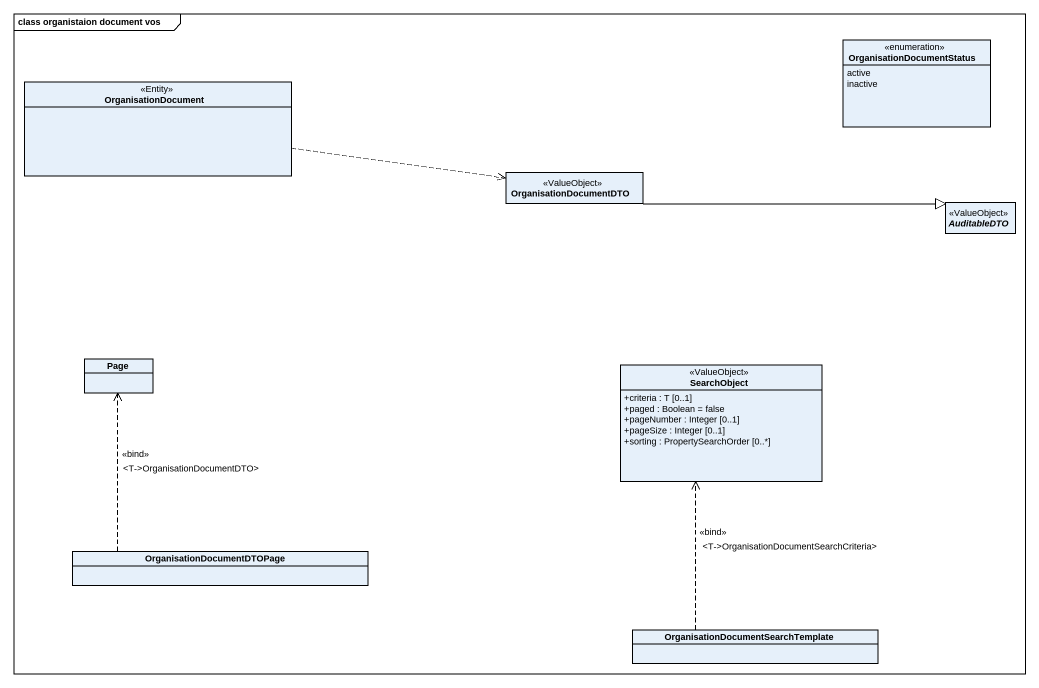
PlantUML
@startuml
mainframe class organistaion document vos
hide circle
hide empty members
skinparam classAttributeIconSize 0
enum OrganisationDocumentStatus {
  active
  inactive
}
class OrganisationDocument <<Entity>>
class OrganisationDocumentDTO <<ValueObject>>
abstract class AuditableDTO <<ValueObject>>
class "Page" as Page_
class SearchObject <<ValueObject>> {
  +criteria : T [0..1]
  +paged : Boolean = false
  +pageNumber : Integer [0..1]
  +pageSize : Integer [0..1]
  +sorting : PropertySearchOrder [0..*]
}
class OrganisationDocumentDTOPage
class "OrganisationDocumentSearchTemplate" as OrganisationDocumentSearchTe
OrganisationDocument .right.> OrganisationDocumentDTO
OrganisationDocumentDTO -right-|> AuditableDTO
OrganisationDocumentDTOPage .up.> Page_ : <<bind>>\n<T->OrganisationDocumentDTO>
OrganisationDocumentSearchTe .up.> SearchObject : <<bind>>\n<T->OrganisationDocumentSearchCriteria>
@enduml
